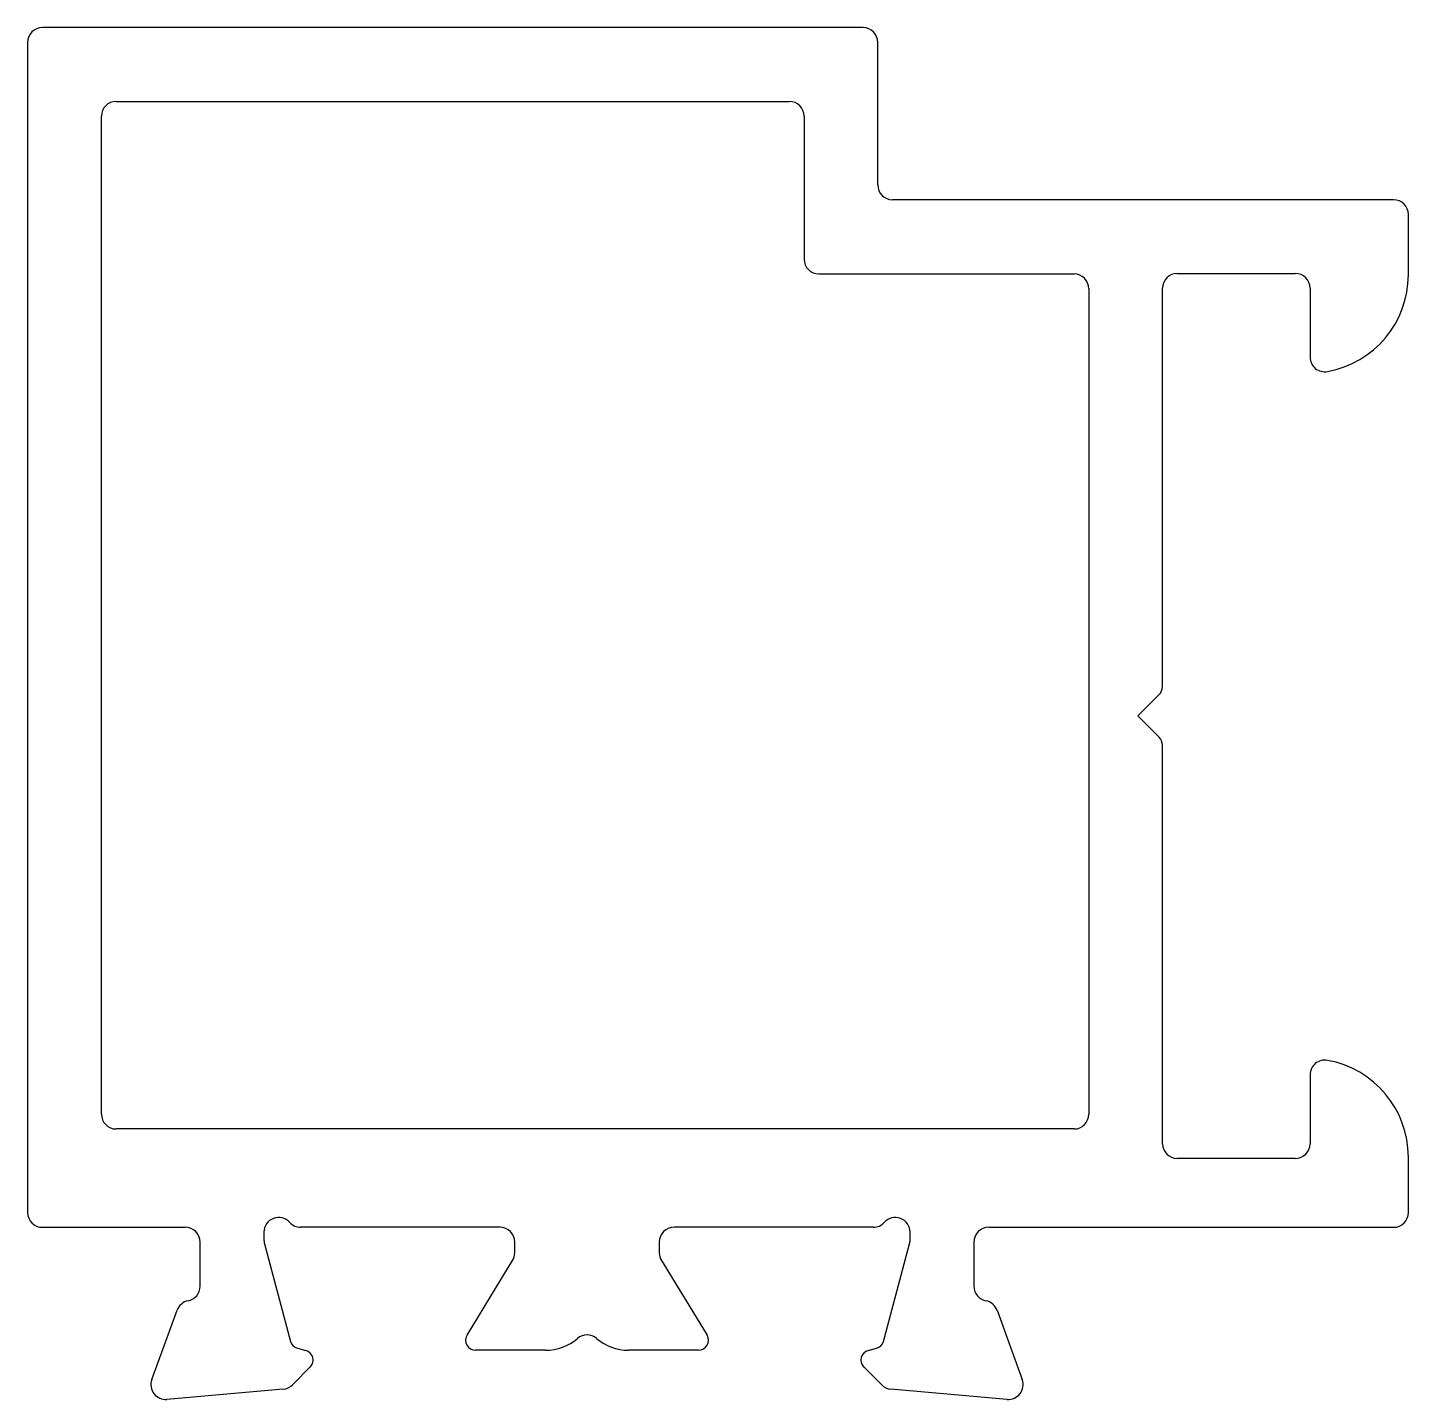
# Model space of a CAD drawing. Extents: x 1023.5 to 1051.6, y 314.6 to 342.5.
import ezdxf

# ---------------------------------------------------------------- set-up
doc = ezdxf.new("R2010")
doc.units = 0
doc.layers.get('0').update_dxf_attribs({"linetype": 'CONTINUOUS'})

msp = doc.modelspace()

# ---------------------------------------------------------------- linework, layer by layer
for p, q in [((1040.487, 342.513), (1023.797, 342.513)), ((1023.497, 342.213), (1023.497, 318.413)), ((1040.787, 339.313), (1040.787, 342.213)), ((1025.297, 341.013), (1038.987, 341.013)), ((1024.997, 320.413), (1024.997, 340.713)), ((1039.287, 340.713), (1039.287, 337.804)), ((1051.277, 339.013), (1041.087, 339.013)), ((1051.577, 337.487), (1051.577, 338.713)), ((1039.587, 337.504), (1044.778, 337.504)), ((1046.877, 337.513), (1049.277, 337.513)), ((1045.078, 337.204), (1045.078, 320.413)), ((1046.577, 329.117), (1046.577, 337.213)), ((1049.577, 337.213), (1049.577, 335.813)), ((1046.077, 328.513), (1046.504, 328.94)), ((1046.504, 328.086), (1046.077, 328.513)), ((1046.577, 319.813), (1046.577, 327.91)), ((1049.577, 321.213), (1049.577, 319.813)), ((1044.778, 320.113), (1025.297, 320.113)), ((1049.277, 319.513), (1046.877, 319.513)), ((1051.577, 318.413), (1051.577, 319.54)), ((1023.797, 318.113), (1026.704, 318.113)), ((1028.304, 318.013), (1028.304, 317.853)), ((1033.104, 318.113), (1029.051, 318.113)), ((1040.696, 318.113), (1036.643, 318.113)), ((1041.443, 317.853), (1041.443, 318.013)), ((1043.043, 318.113), (1051.277, 318.113)), ((1027.004, 316.913), (1027.004, 317.813)), ((1028.314, 317.775), (1028.845, 315.793)), ((1033.404, 317.592), (1033.404, 317.813)), ((1036.343, 317.813), (1036.343, 317.592)), ((1040.902, 315.793), (1041.433, 317.775)), ((1042.743, 317.813), (1042.743, 316.913)), ((1032.433, 315.917), (1033.36, 317.436)), ((1036.387, 317.436), (1037.314, 315.917)), ((1026.022, 315.016), (1026.536, 316.427)), ((1043.212, 316.427), (1043.725, 315.016)), ((1028.987, 315.652), (1029.156, 315.606)), ((1040.591, 315.606), (1040.761, 315.652)), ((1034.03, 315.613), (1032.604, 315.613)), ((1037.143, 315.613), (1035.718, 315.613)), ((1029.246, 315.272), (1028.882, 314.908)), ((1040.866, 314.908), (1040.502, 315.272)), ((1028.696, 314.821), (1026.33, 314.614)), ((1043.417, 314.614), (1041.052, 314.821))]:
    msp.add_line(p, q)
for centre, radius, start, end in [((1023.797, 342.213), 0.3, 90, 180), ((1040.487, 342.213), 0.3, 360, 90), ((1025.297, 340.713), 0.3, 90, 180), ((1038.987, 340.713), 0.3, 0, 90), ((1041.087, 339.313), 0.3, 180, 270), ((1051.277, 338.713), 0.3, 0, 90), ((1039.587, 337.804), 0.3, 180, 270), ((1044.778, 337.204), 0.3, 0, 90), ((1046.877, 337.213), 0.3, 90, 180), ((1049.277, 337.213), 0.3, 0, 90), ((1049.577, 337.487), 2, 280.1642, 0), ((1049.877, 335.813), 0.3, 180, 280.1642), ((1046.327, 329.117), 0.25, 315, 360), ((1046.327, 327.91), 0.25, 0, 45), ((1049.877, 321.213), 0.3, 79.8358, 180), ((1049.577, 319.54), 2, 0, 79.8358), ((1025.297, 320.413), 0.3, 180, 270), ((1044.778, 320.413), 0.3, 270, 0), ((1046.877, 319.813), 0.3, 180, 270), ((1049.277, 319.813), 0.3, 270, 360), ((1023.797, 318.413), 0.3, 180, 270), ((1028.604, 318.013), 0.3, 41.8103, 180), ((1029.051, 318.413), 0.3, 221.8103, 270), ((1040.696, 318.413), 0.3, 270, 318.1897), ((1041.143, 318.013), 0.3, 360, 138.1897), ((1051.277, 318.413), 0.3, 270, 360), ((1026.704, 317.813), 0.3, 0, 90), ((1033.104, 317.813), 0.3, 360, 90), ((1036.643, 317.813), 0.3, 90, 180), ((1043.043, 317.813), 0.3, 90, 180), ((1028.604, 317.853), 0.3, 180, 195), ((1033.104, 317.592), 0.3, 328.6045, 360), ((1036.643, 317.592), 0.3, 180, 211.3955), ((1041.143, 317.853), 0.3, 345, 0), ((1026.704, 316.913), 0.3, 280.9043, 0), ((1043.043, 316.913), 0.3, 180, 259.0957), ((1026.818, 316.324), 0.3, 100.9043, 160), ((1042.93, 316.324), 0.3, 20, 79.0957), ((1032.604, 315.813), 0.2, 148.6045, 270), ((1034.874, 315.625), 0.3, 49.5106, 130.4894), ((1037.143, 315.813), 0.2, 270, 31.3955), ((1029.039, 315.845), 0.2, 195, 255), ((1034.03, 316.613), 1, 270, 310.4894), ((1035.718, 316.613), 1, 229.5106, 270), ((1040.709, 315.845), 0.2, 285, 345), ((1029.104, 315.413), 0.2, 315, 75), ((1040.643, 315.413), 0.2, 105, 225), ((1026.304, 314.913), 0.3, 160, 275), ((1028.67, 315.12), 0.3, 275, 315), ((1041.078, 315.12), 0.3, 225, 265), ((1043.443, 314.913), 0.3, 265, 20)]:
    msp.add_arc(centre, radius, start, end)

doc.saveas('drawing.dxf')
